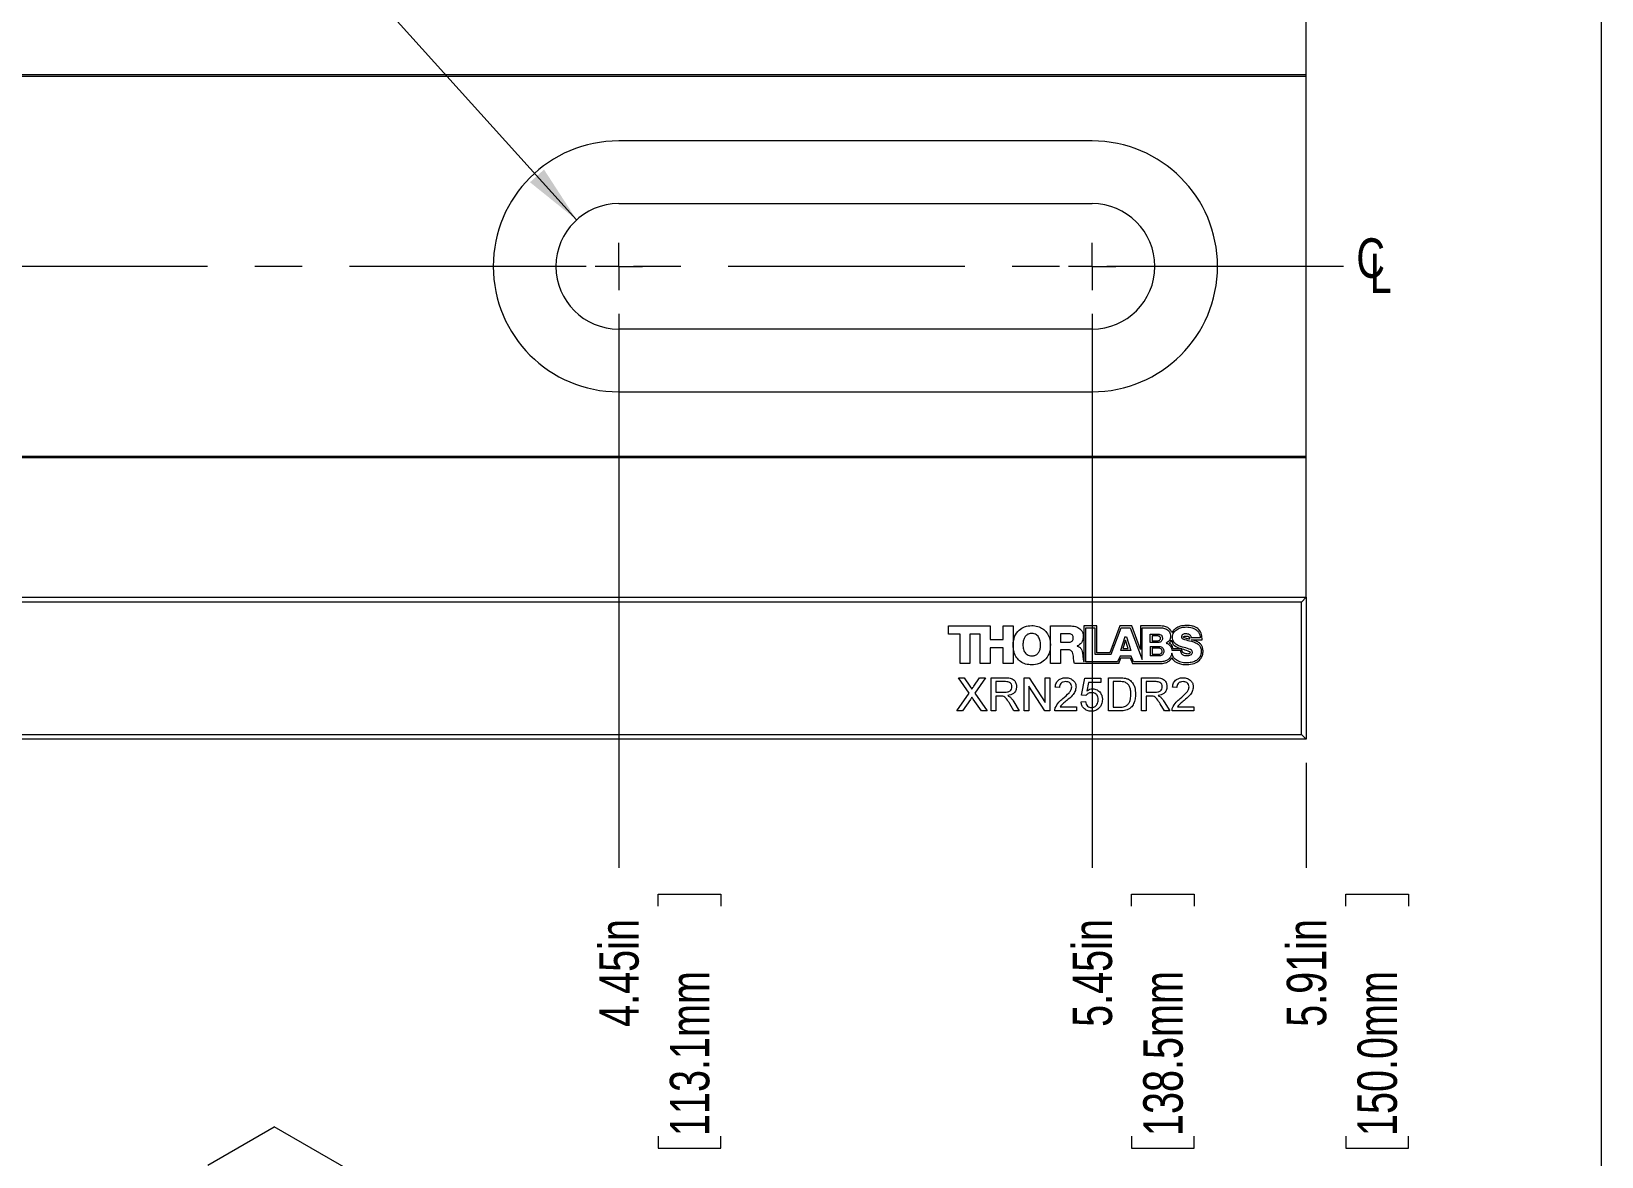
# Model space of a CAD drawing. Header units: inches. Extents: x 0.1 to 10.9, y 0 to 8.5.
# Drawn here: x 7.628 to 10.944, y 3.697 to 6.074 of the extents above; entities that cross this region are included whole.
import ezdxf

# ---------------------------------------------------------------- set-up
doc = ezdxf.new("R2010")
doc.units = ezdxf.units.IN
doc.header["$MEASUREMENT"] = 0
doc.linetypes.add('CENTERX2', pattern=[0.8, 0.5, -0.1, 0.1, -0.1])
doc.styles.add('SLDTEXTSTYLE0', font='TXT', dxfattribs={"width": 0.75})
doc.dimstyles.new('SLDDIMSTYLE2', dxfattribs={"dimtxt": 0.083333, "dimasz": 0.125, "dimexe": 0, "dimexo": 0.0625, "dimgap": 0.020833, "dimtad": 0, "dimtih": 1, "dimtoh": 1, "dimrnd": 1e-09, "dimzin": 12, "dimdsep": 46, "dimtxsty": 'SLDTEXTSTYLE0', "dimblk1": 'NONE', "dimblk2": 'NONE', "dimsah": 1, "dimcen": 0.09, "dimadec": 0, "dimazin": 3, "dimtfac": 1, "dimtofl": 0, "dimtmove": 0, "dimatfit": 3, "dimldrblk": 'NONE', "dimfxl": 1, "dimfrac": 2, "dimtolj": 1, "dimtzin": 12, "dimarcsym": 0})
doc.dimstyles.new('SLDDIMSTYLE5', dxfattribs={"dimtxt": 0.083333, "dimasz": 0.125, "dimexe": 0, "dimexo": 0.0625, "dimgap": 0.020833, "dimtad": 0, "dimtih": 1, "dimtoh": 1, "dimrnd": 1e-09, "dimzin": 12, "dimdsep": 46, "dimtxsty": 'SLDTEXTSTYLE0', "dimsah": 1, "dimcen": 0, "dimadec": 0, "dimazin": 3, "dimtfac": 1, "dimtofl": 0, "dimtmove": 0, "dimatfit": 3, "dimfxl": 1, "dimfrac": 2, "dimtolj": 1, "dimtzin": 12, "dimarcsym": 0})

# ---------------------------------------------------------------- blocks, each defined once
blk = doc.blocks.new('SW_SYMBOL_MOD_CL')
at = {"color": 0, "linetype": 'Continuous', "lineweight": 0, "char_height": 30.8, "attachment_point": 5, "style": 'SLDTEXTSTYLE0'}
for s, insert in [('C', (15.7, 23.6)), ('L', (23.6, 11.8))]:
    blk.add_mtext(s, dxfattribs=dict(at, insert=insert))
blk = doc.blocks.new('_D_4')
at = {"color": 7, "linetype": 'Continuous', "lineweight": 0}
for p, q in [((8.8682, 5.4774), (8.8682, 4.3071)), ((8.9513, 4.2257), (8.9513, 4.2511)), ((8.9513, 4.2511), (9.0837, 4.2511)), ((9.0837, 4.2511), (9.0837, 4.2257)), ((8.9513, 3.7404), (8.9513, 3.715)), ((8.9513, 3.715), (9.0837, 3.715)), ((9.0837, 3.715), (9.0837, 3.7404))]:
    blk.add_line(p, q, dxfattribs=at)
at = {"color": 7, "linetype": 'Continuous', "lineweight": 18, "char_height": 0.08333, "attachment_point": 1, "rotation": 90, "style": 'SLDTEXTSTYLE0'}
for s, insert in [('4.45in', (8.827, 3.971)), ('113.1mm', (8.9763, 3.7404))]:
    blk.add_mtext(s, dxfattribs=dict(at, insert=insert))
blk = doc.blocks.new('_None')
blk = doc.blocks.new('_D_5')
at = {"color": 7, "linetype": 'Continuous', "lineweight": 0}
for p, q in [((9.8682, 5.4774), (9.8682, 4.3071)), ((9.9513, 4.2257), (9.9513, 4.2511)), ((9.9513, 4.2511), (10.0837, 4.2511)), ((10.0837, 4.2511), (10.0837, 4.2257)), ((9.9513, 3.7404), (9.9513, 3.715)), ((9.9513, 3.715), (10.0837, 3.715)), ((10.0837, 3.715), (10.0837, 3.7404))]:
    blk.add_line(p, q, dxfattribs=at)
at = {"color": 7, "linetype": 'Continuous', "lineweight": 18, "char_height": 0.08333, "attachment_point": 1, "rotation": 90, "style": 'SLDTEXTSTYLE0'}
for s, insert in [('5.45in', (9.827, 3.971)), ('138.5mm', (9.9763, 3.7404))]:
    blk.add_mtext(s, dxfattribs=dict(at, insert=insert))
blk = doc.blocks.new('_D_6')
at = {"color": 7, "linetype": 'Continuous', "lineweight": 0}
for p, q in [((10.3207, 4.5284), (10.3207, 4.3071)), ((10.4039, 4.2257), (10.4039, 4.2511)), ((10.4039, 4.2511), (10.5363, 4.2511)), ((10.5363, 4.2511), (10.5363, 4.2257)), ((10.4039, 3.7404), (10.4039, 3.715)), ((10.4039, 3.715), (10.5363, 3.715)), ((10.5363, 3.715), (10.5363, 3.7404))]:
    blk.add_line(p, q, dxfattribs=at)
at = {"color": 7, "linetype": 'Continuous', "lineweight": 18, "char_height": 0.08333, "attachment_point": 1, "rotation": 90, "style": 'SLDTEXTSTYLE0'}
for s, insert in [('5.91in', (10.2795, 3.971)), ('150.0mm', (10.4288, 3.7404))]:
    blk.add_mtext(s, dxfattribs=dict(at, insert=insert))
blk = doc.blocks.new('_D_10')
at = {"color": 7, "linetype": 'Continuous', "lineweight": 0}
for p, q in [((6.9828, 7.6659), (6.8328, 7.6659)), ((8.7794, 5.6757), (6.9828, 7.6659))]:
    blk.add_line(p, q, dxfattribs=at)
at = {"color": 7, "linetype": 'Continuous', "lineweight": 18}
blk.add_solid([(8.7794, 5.6757), (8.7105, 5.7819), (8.6808, 5.7551)], dxfattribs=at)
at = {"color": 7, "linetype": 'Continuous', "lineweight": 18, "attachment_point": 1, "style": 'SLDTEXTSTYLE0'}
for s, insert, char_height in [('COUNTERBORED SLOT FOR USE WITH', (4.881, 7.7071), 0.083333), ('#1/4in [M6] CAP SCREW AND WASHER', (4.7523, 7.5747), 0.083333), ('(NOT INCLUDED)', (5.9158, 7.4423), 0.083333), ('2 PLACES', (6.3046, 7.3099), 0.08333)]:
    blk.add_mtext(s, dxfattribs=dict(at, insert=insert, char_height=char_height))
blk = doc.blocks.new('SW_CENTERMARKSYMBOL_3')
at = {"color": 0, "linetype": 'Continuous', "lineweight": 18}
for q in [(0, 0.05), (-0.05, 0), (0, -0.05), (0.05, 0)]:
    blk.add_line((0, 0), q, dxfattribs=at)
blk = doc.blocks.new('SW_CENTERMARKSYMBOL_4')
at = {"color": 0, "linetype": 'Continuous', "lineweight": 18}
for q in [(0, 0.05), (-0.05, 0), (0, -0.05), (0.05, 0)]:
    blk.add_line((0, 0), q, dxfattribs=at)

msp = doc.modelspace()

# ---------------------------------------------------------------- linework, layer by layer
at = {"color": 7, "linetype": 'Continuous', "lineweight": 18}
for p, q in [((10.9445, 0.0356), (10.9445, 8.4506)), ((10.3207, 5.9817), (10.3207, 6.2764)), ((10.3207, 5.9817), (4.4152, 5.9817)), ((10.3207, 5.9788), (4.4152, 5.9788)), ((10.3207, 5.9788), (10.3207, 5.9817)), ((10.3207, 5.1759), (10.3207, 5.9788)), ((9.8682, 5.8424), (8.8682, 5.8424)), ((8.8682, 5.7099), (9.8682, 5.7099)), ((9.8682, 5.4449), (8.8682, 5.4449)), ((8.8682, 5.3124), (9.8682, 5.3124)), ((10.3207, 5.1759), (4.4152, 5.1759)), ((10.3207, 5.173), (10.3207, 5.1759)), ((10.3207, 5.173), (4.4152, 5.173)), ((10.3207, 4.8784), (10.3207, 5.173)), ((4.4152, 4.8784), (10.3207, 4.8784)), ((10.3107, 4.8684), (10.3207, 4.8784)), ((10.3207, 4.8784), (10.3207, 4.5784)), ((10.3107, 4.8684), (4.4252, 4.8684)), ((10.3107, 4.5884), (10.3107, 4.8684)), ((9.5652, 4.8181), (9.6527, 4.8181)), ((9.5652, 4.8002), (9.5652, 4.8181)), ((9.6527, 4.8181), (9.6527, 4.789)), ((9.6803, 4.8181), (9.7012, 4.8181)), ((9.6803, 4.789), (9.6803, 4.8181)), ((9.7012, 4.8181), (9.7012, 4.7774)), ((9.7804, 4.8181), (9.8213, 4.8181)), ((9.7804, 4.7783), (9.7804, 4.8181)), ((9.8507, 4.8181), (9.8506, 4.7419)), ((9.8779, 4.8181), (9.8507, 4.8181)), ((9.8549, 4.8142), (9.8737, 4.8142)), ((9.8549, 4.742), (9.8549, 4.8142)), ((9.8737, 4.8142), (9.8737, 4.7583)), ((9.8779, 4.7611), (9.8779, 4.8181)), ((9.9271, 4.8181), (9.9056, 4.7611)), ((9.9084, 4.7583), (9.9294, 4.8142)), ((9.9518, 4.8181), (9.9271, 4.8181)), ((9.9294, 4.8142), (9.9485, 4.8142)), ((9.9485, 4.8142), (9.974, 4.7469)), ((9.9703, 4.7683), (9.9518, 4.8181)), ((10.0056, 4.8181), (9.9703, 4.8181)), ((9.9703, 4.8181), (9.9703, 4.7683)), ((9.974, 4.8142), (10.0078, 4.8142)), ((9.974, 4.7469), (9.974, 4.8142)), ((9.5892, 4.8002), (9.5652, 4.8002)), ((9.5892, 4.7384), (9.5892, 4.8002)), ((9.6101, 4.8004), (9.6101, 4.7384)), ((9.6318, 4.8004), (9.6101, 4.8004)), ((9.6318, 4.7384), (9.6318, 4.8004)), ((9.6527, 4.789), (9.6803, 4.789)), ((9.7013, 4.7774), (9.7012, 4.7774)), ((9.7012, 4.7772), (9.7012, 4.7384)), ((9.7013, 4.7772), (9.7012, 4.7772)), ((9.7804, 4.7783), (9.7803, 4.7783)), ((9.7804, 4.7782), (9.7803, 4.7782)), ((9.7804, 4.7384), (9.7804, 4.7782)), ((9.8013, 4.8015), (9.8013, 4.7835)), ((9.818, 4.8015), (9.8013, 4.8015)), ((9.8013, 4.7835), (9.8189, 4.7835)), ((9.9376, 4.7951), (9.9282, 4.7662)), ((9.9389, 4.7875), (9.9333, 4.7701)), ((9.9376, 4.7951), (9.9406, 4.7951)), ((9.9444, 4.7701), (9.9389, 4.7875)), ((9.9406, 4.7951), (9.9497, 4.7662)), ((9.9912, 4.8005), (10.008, 4.8005)), ((9.9912, 4.7831), (9.9912, 4.8005)), ((10.008, 4.7831), (9.9912, 4.7831)), ((9.9949, 4.7967), (9.9949, 4.7866)), ((10.0066, 4.7967), (9.9949, 4.7967)), ((9.9949, 4.7866), (10.0066, 4.7866)), ((10.0965, 4.7925), (10.0777, 4.7925)), ((10.0785, 4.7888), (10.1006, 4.7886)), ((9.6527, 4.7713), (9.6527, 4.7384)), ((9.6803, 4.7713), (9.6527, 4.7713)), ((9.6803, 4.7384), (9.6803, 4.7713)), ((9.8013, 4.7675), (9.8013, 4.7384)), ((9.8172, 4.7675), (9.8013, 4.7675)), ((9.8369, 4.7756), (9.8369, 4.7753)), ((9.8737, 4.7583), (9.9084, 4.7583)), ((9.9056, 4.7611), (9.8779, 4.7611)), ((9.9272, 4.7541), (9.9217, 4.742)), ((9.9245, 4.7384), (9.9292, 4.7502)), ((9.9505, 4.7541), (9.9272, 4.7541)), ((9.9497, 4.7662), (9.9282, 4.7662)), ((9.9292, 4.7502), (9.9486, 4.7502)), ((9.9333, 4.7701), (9.9444, 4.7701)), ((9.9486, 4.7502), (9.9532, 4.7384)), ((9.9559, 4.7419), (9.9505, 4.7541)), ((9.9912, 4.7747), (10.0098, 4.7747)), ((9.9912, 4.7747), (9.9912, 4.7545)), ((10.0098, 4.7545), (9.9912, 4.7545)), ((9.9948, 4.7709), (9.9948, 4.758)), ((10.0087, 4.7709), (9.9948, 4.7709)), ((9.9948, 4.758), (10.0087, 4.758)), ((10.0368, 4.7664), (10.0548, 4.7664)), ((10.0575, 4.7697), (10.0393, 4.7697)), ((9.6101, 4.7384), (9.5892, 4.7384)), ((9.6527, 4.7384), (9.6318, 4.7384)), ((9.7012, 4.7384), (9.6803, 4.7384)), ((9.8013, 4.7384), (9.7804, 4.7384)), ((9.9245, 4.7384), (9.8312, 4.7384)), ((9.9217, 4.742), (9.8549, 4.742)), ((9.9532, 4.7384), (10.0129, 4.7384)), ((10.0088, 4.7419), (9.9559, 4.7419)), ((9.5861, 4.7084), (9.598, 4.7084)), ((9.6084, 4.676), (9.5861, 4.7084)), ((9.598, 4.7084), (9.6102, 4.6906)), ((9.6184, 4.6906), (9.6306, 4.7084)), ((9.6427, 4.7084), (9.6204, 4.6759)), ((9.6306, 4.7084), (9.6427, 4.7084)), ((9.6548, 4.7084), (9.6852, 4.7084)), ((9.6548, 4.6384), (9.6548, 4.7084)), ((9.6647, 4.7003), (9.6647, 4.6778)), ((9.6856, 4.7003), (9.6647, 4.7003)), ((9.6647, 4.6778), (9.6834, 4.6778)), ((9.7248, 4.7084), (9.7353, 4.7084)), ((9.7248, 4.6384), (9.7248, 4.7084)), ((9.7682, 4.6384), (9.7347, 4.6906)), ((9.7347, 4.6906), (9.7347, 4.6384)), ((9.7353, 4.7084), (9.7688, 4.6561)), ((9.7688, 4.7084), (9.7787, 4.7084)), ((9.7688, 4.6561), (9.7688, 4.7084)), ((9.7787, 4.7084), (9.7787, 4.6384)), ((9.7993, 4.6877), (9.7903, 4.6886)), ((9.846, 4.6716), (9.8532, 4.7075)), ((9.8532, 4.7075), (9.8864, 4.7075)), ((9.8605, 4.6985), (9.8569, 4.6804)), ((9.8864, 4.6985), (9.8605, 4.6985)), ((9.8864, 4.7075), (9.8864, 4.6985)), ((9.9025, 4.7084), (9.9265, 4.7084)), ((9.9025, 4.6384), (9.9025, 4.7084)), ((9.9124, 4.7003), (9.9124, 4.6464)), ((9.9266, 4.7003), (9.9124, 4.7003)), ((9.9725, 4.7084), (10.0029, 4.7084)), ((9.9725, 4.6384), (9.9725, 4.7084)), ((10.0033, 4.7003), (9.9824, 4.7003)), ((9.9824, 4.7003), (9.9824, 4.6778)), ((9.9824, 4.6778), (10.0011, 4.6778)), ((10.047, 4.6877), (10.038, 4.6886)), ((9.5826, 4.6384), (9.6084, 4.676)), ((9.6112, 4.6624), (9.5946, 4.6384)), ((9.6344, 4.6384), (9.6173, 4.6631)), ((9.6204, 4.6759), (9.6463, 4.6384)), ((9.6748, 4.6698), (9.6647, 4.6698)), ((9.6647, 4.6698), (9.6647, 4.6384)), ((9.7031, 4.6384), (9.6944, 4.6531)), ((9.7029, 4.6577), (9.7144, 4.6384)), ((9.801, 4.6473), (9.8352, 4.6473)), ((9.8352, 4.6473), (9.8352, 4.6384)), ((9.8451, 4.6572), (9.8541, 4.6581)), ((9.855, 4.6707), (9.846, 4.6716)), ((9.9124, 4.6464), (9.9268, 4.6464)), ((9.9925, 4.6698), (9.9824, 4.6698)), ((9.9824, 4.6698), (9.9824, 4.6384)), ((10.0208, 4.6384), (10.0121, 4.6531)), ((10.0206, 4.6577), (10.0321, 4.6384)), ((10.0487, 4.6473), (10.0829, 4.6473)), ((10.0829, 4.6473), (10.0829, 4.6384)), ((9.5946, 4.6384), (9.5826, 4.6384)), ((9.6463, 4.6384), (9.6344, 4.6384)), ((9.6647, 4.6384), (9.6548, 4.6384)), ((9.7144, 4.6384), (9.7031, 4.6384)), ((9.7347, 4.6384), (9.7248, 4.6384)), ((9.7787, 4.6384), (9.7682, 4.6384)), ((9.8352, 4.6384), (9.7894, 4.6384)), ((9.9276, 4.6384), (9.9025, 4.6384)), ((9.9824, 4.6384), (9.9725, 4.6384)), ((10.0321, 4.6384), (10.0208, 4.6384)), ((10.0829, 4.6384), (10.0371, 4.6384)), ((10.3207, 4.5784), (4.4152, 4.5784)), ((4.4252, 4.5884), (10.3107, 4.5884)), ((10.3107, 4.5884), (10.3207, 4.5784)), ((8, 3.6788), (8.1407, 3.76)), ((10.2286, 2.5547), (8.1407, 3.76))]:
    msp.add_line(p, q, dxfattribs=at)
at = {"color": 7, "linetype": 'CENTERX2', "lineweight": 18}
msp.add_line((10.3995, 5.5774), (4.3365, 5.5774), dxfattribs=at)
at = {"color": 7, "linetype": 'Continuous', "lineweight": 18}
for centre, radius, start, end in [((8.8682, 5.5774), 0.265, 90, 270), ((9.8682, 5.5774), 0.265, 270, 90), ((8.8682, 5.5774), 0.1325, 90, 270), ((9.8682, 5.5774), 0.1325, 270, 90)]:
    msp.add_arc(centre, radius, start, end, dxfattribs=at)
for points, knots in [([(9.7013, 4.7774), (9.7019, 4.7835), (9.703, 4.7953), (9.7126, 4.8092), (9.7259, 4.8174), (9.7356, 4.8182), (9.7407, 4.8187)], [0, 0, 0, 0, 0.285502, 0.550023, 0.762029, 1, 1, 1, 1]), ([(9.7407, 4.8187), (9.745, 4.8184), (9.7532, 4.8178), (9.7641, 4.8125), (9.7729, 4.8041), (9.7789, 4.7923), (9.7799, 4.7831), (9.7803, 4.7783)], [0, 0, 0, 0, 0.2043463, 0.3875943, 0.5631598, 0.7741468, 1, 1, 1, 1]), ([(9.8213, 4.8181), (9.8252, 4.8179), (9.8328, 4.8174), (9.8415, 4.813), (9.8465, 4.8075), (9.849, 4.8019), (9.8493, 4.7978), (9.8495, 4.7956)], [0, 0, 0, 0, 0.288451, 0.557374, 0.694678, 0.838281, 1, 1, 1, 1]), ([(10.0367, 4.8037), (10.0358, 4.8056), (10.0338, 4.8098), (10.0278, 4.8151), (10.0178, 4.8178), (10.0102, 4.818), (10.0056, 4.8181)], [0, 0, 0, 0, 0.172596, 0.380101, 0.623633, 1, 1, 1, 1]), ([(10.0078, 4.8142), (10.011, 4.8141), (10.017, 4.814), (10.0243, 4.8119), (10.0291, 4.8086), (10.0319, 4.8053), (10.0337, 4.801), (10.0339, 4.7978), (10.034, 4.7961)], [0, 0, 0, 0, 0.2596133, 0.5042935, 0.6194949, 0.734392, 0.8575073, 1, 1, 1, 1]), ([(10.0673, 4.8189), (10.0628, 4.8186), (10.0549, 4.8181), (10.0457, 4.8136), (10.0399, 4.8086), (10.0377, 4.8052), (10.0367, 4.8037)], [0, 0, 0, 0, 0.370413, 0.659867, 0.84661, 1, 1, 1, 1]), ([(10.0381, 4.7938), (10.0382, 4.7956), (10.0385, 4.7992), (10.0413, 4.8054), (10.0476, 4.8113), (10.0572, 4.815), (10.0641, 4.8154), (10.0676, 4.8157)], [0, 0, 0, 0, 0.134679, 0.257286, 0.494977, 0.745543, 1, 1, 1, 1]), ([(10.1006, 4.7886), (10.1004, 4.7923), (10.1002, 4.8), (10.0957, 4.809), (10.0894, 4.8141), (10.0835, 4.8168), (10.076, 4.8186), (10.0704, 4.8188), (10.0673, 4.8189)], [0, 0, 0, 0, 0.2111659, 0.446808, 0.5527807, 0.6748483, 0.821169, 1, 1, 1, 1]), ([(10.0676, 4.8157), (10.0716, 4.8154), (10.0793, 4.8148), (10.0882, 4.8103), (10.0934, 4.8045), (10.096, 4.7989), (10.0964, 4.7947), (10.0965, 4.7925)], [0, 0, 0, 0, 0.287197, 0.558239, 0.696739, 0.840355, 1, 1, 1, 1]), ([(9.7408, 4.7355), (9.7364, 4.7359), (9.7281, 4.7365), (9.717, 4.742), (9.7083, 4.7508), (9.7023, 4.7629), (9.7017, 4.7724), (9.7013, 4.7772)], [0, 0, 0, 0, 0.203845, 0.386498, 0.561783, 0.773096, 1, 1, 1, 1]), ([(9.7407, 4.802), (9.7384, 4.8018), (9.7341, 4.8014), (9.7286, 4.7979), (9.7248, 4.7926), (9.7224, 4.7859), (9.7222, 4.7808), (9.722, 4.7782)], [0, 0, 0, 0, 0.200879, 0.378022, 0.553533, 0.77136, 1, 1, 1, 1]), ([(9.722, 4.7782), (9.7222, 4.7749), (9.7226, 4.7686), (9.7262, 4.7612), (9.7308, 4.757), (9.7354, 4.7548), (9.7389, 4.7546), (9.7407, 4.7545)], [0, 0, 0, 0, 0.289123, 0.558793, 0.695872, 0.838864, 1, 1, 1, 1]), ([(9.7594, 4.7782), (9.7592, 4.7815), (9.7587, 4.7878), (9.7552, 4.7952), (9.7506, 4.7994), (9.746, 4.8016), (9.7425, 4.8018), (9.7407, 4.802)], [0, 0, 0, 0, 0.289137, 0.55879, 0.69586, 0.838853, 1, 1, 1, 1]), ([(9.7407, 4.7545), (9.743, 4.7547), (9.7473, 4.755), (9.7528, 4.7585), (9.7566, 4.7638), (9.759, 4.7706), (9.7592, 4.7756), (9.7594, 4.7782)], [0, 0, 0, 0, 0.200891, 0.378037, 0.55355, 0.771375, 1, 1, 1, 1]), ([(9.7803, 4.7782), (9.7799, 4.7719), (9.779, 4.7598), (9.7694, 4.7454), (9.7559, 4.7369), (9.746, 4.736), (9.7408, 4.7355)], [0, 0, 0, 0, 0.286668, 0.551232, 0.762619, 1, 1, 1, 1]), ([(9.8285, 4.7929), (9.8285, 4.7939), (9.8283, 4.7958), (9.8269, 4.7983), (9.8246, 4.8002), (9.8215, 4.8013), (9.8192, 4.8014), (9.818, 4.8015)], [0, 0, 0, 0, 0.197029, 0.371432, 0.543408, 0.760308, 1, 1, 1, 1]), ([(9.8189, 4.7835), (9.8199, 4.7835), (9.822, 4.7836), (9.8247, 4.7847), (9.8269, 4.7865), (9.8283, 4.7894), (9.8285, 4.7917), (9.8285, 4.7929)], [0, 0, 0, 0, 0.211129, 0.392706, 0.559913, 0.763436, 1, 1, 1, 1]), ([(9.8495, 4.7956), (9.8493, 4.7932), (9.8489, 4.7885), (9.846, 4.7826), (9.8419, 4.778), (9.8386, 4.7764), (9.8369, 4.7756)], [0, 0, 0, 0, 0.282913, 0.557634, 0.773566, 1, 1, 1, 1]), ([(10.0127, 4.7916), (10.0127, 4.7923), (10.0126, 4.7935), (10.0117, 4.795), (10.0104, 4.796), (10.0086, 4.7966), (10.0073, 4.7967), (10.0066, 4.7967)], [0, 0, 0, 0, 0.2108655, 0.3895958, 0.5613353, 0.7736399, 1, 1, 1, 1]), ([(10.0066, 4.7866), (10.0073, 4.7867), (10.0089, 4.7868), (10.0108, 4.7877), (10.012, 4.7889), (10.0126, 4.7902), (10.0127, 4.7911), (10.0127, 4.7916)], [0, 0, 0, 0, 0.263178, 0.536223, 0.679634, 0.829867, 1, 1, 1, 1]), ([(10.008, 4.8005), (10.0092, 4.8005), (10.0116, 4.8003), (10.0144, 4.7986), (10.0159, 4.7965), (10.0167, 4.7943), (10.0168, 4.7926), (10.0168, 4.7917)], [0, 0, 0, 0, 0.262638, 0.514536, 0.654613, 0.812515, 1, 1, 1, 1]), ([(10.0168, 4.7917), (10.0167, 4.7906), (10.0166, 4.7886), (10.0152, 4.7861), (10.0131, 4.7843), (10.0106, 4.7833), (10.0088, 4.7831), (10.008, 4.7831)], [0, 0, 0, 0, 0.233634, 0.429534, 0.609083, 0.811503, 1, 1, 1, 1]), ([(10.034, 4.7961), (10.0338, 4.7944), (10.0335, 4.791), (10.0304, 4.7855), (10.0267, 4.7831), (10.0245, 4.7816)], [0, 0, 0, 0, 0.284663, 0.559152, 1, 1, 1, 1]), ([(10.0245, 4.7816), (10.0263, 4.7809), (10.03, 4.7794), (10.0338, 4.7754), (10.0361, 4.771), (10.0366, 4.7679), (10.0368, 4.7664)], [0, 0, 0, 0, 0.285153, 0.557728, 0.774206, 1, 1, 1, 1]), ([(10.0316, 4.7819), (10.0326, 4.7829), (10.0345, 4.7848), (10.0356, 4.7872), (10.036, 4.7884)], [0, 0, 0, 0, 0.531692, 1, 1, 1, 1]), ([(10.0393, 4.7697), (10.0391, 4.7712), (10.0386, 4.7742), (10.0358, 4.7784), (10.0331, 4.7806), (10.0316, 4.7819)], [0, 0, 0, 0, 0.301019, 0.598638, 1, 1, 1, 1]), ([(10.036, 4.7884), (10.0364, 4.7861), (10.0372, 4.7814), (10.0436, 4.7746), (10.0499, 4.7722), (10.0539, 4.7707)], [0, 0, 0, 0, 0.25479, 0.522987, 1, 1, 1, 1]), ([(10.0593, 4.773), (10.0564, 4.7739), (10.0507, 4.7756), (10.0442, 4.7795), (10.0404, 4.7842), (10.0384, 4.7887), (10.0382, 4.792), (10.0381, 4.7938)], [0, 0, 0, 0, 0.281262, 0.550865, 0.689312, 0.834742, 1, 1, 1, 1]), ([(10.0661, 4.8012), (10.0639, 4.801), (10.0608, 4.8008), (10.058, 4.7984), (10.0571, 4.7966), (10.057, 4.7956), (10.0569, 4.795)], [0, 0, 0, 0, 0.508339, 0.744846, 0.865693, 1, 1, 1, 1]), ([(10.0569, 4.795), (10.057, 4.7943), (10.0572, 4.793), (10.0595, 4.7907), (10.0665, 4.7881), (10.0731, 4.7866), (10.0779, 4.7855)], [0, 0, 0, 0, 0.080263, 0.164107, 0.382413, 1, 1, 1, 1]), ([(10.061, 4.7948), (10.061, 4.7949), (10.061, 4.795), (10.0611, 4.7951), (10.0613, 4.7953), (10.0621, 4.7957), (10.0642, 4.7962), (10.0661, 4.7963), (10.0675, 4.7964)], [0, 0, 0, 0, 0.01741, 0.036526, 0.058712, 0.147402, 0.41052, 1, 1, 1, 1]), ([(10.0738, 4.7897), (10.0717, 4.7903), (10.0683, 4.7911), (10.0645, 4.7921), (10.0625, 4.7929), (10.0616, 4.7934), (10.0611, 4.7941), (10.061, 4.7946), (10.061, 4.7948)], [0, 0, 0, 0, 0.449122, 0.734077, 0.826997, 0.895061, 0.948104, 1, 1, 1, 1]), ([(10.0777, 4.7925), (10.0777, 4.7932), (10.0777, 4.7947), (10.0769, 4.7966), (10.0757, 4.7982), (10.0736, 4.7998), (10.0703, 4.8009), (10.0675, 4.8011), (10.0661, 4.8012)], [0, 0, 0, 0, 0.1374199, 0.2585951, 0.3736614, 0.490016, 0.7373958, 1, 1, 1, 1]), ([(10.0675, 4.7964), (10.0682, 4.7963), (10.0694, 4.7963), (10.0711, 4.796), (10.0724, 4.7953), (10.0733, 4.7942), (10.0735, 4.7933), (10.0736, 4.7928)], [0, 0, 0, 0, 0.269685, 0.474987, 0.635133, 0.804361, 1, 1, 1, 1]), ([(10.0736, 4.7928), (10.0736, 4.7922), (10.0738, 4.7912), (10.0738, 4.7902), (10.0738, 4.7897)], [0, 0, 0, 0, 0.5174447, 1, 1, 1, 1]), ([(10.0779, 4.7855), (10.0808, 4.7846), (10.0865, 4.7829), (10.0935, 4.7786), (10.0982, 4.7721), (10.0986, 4.7673), (10.0989, 4.7647)], [0, 0, 0, 0, 0.283784, 0.553722, 0.762442, 1, 1, 1, 1]), ([(10.0791, 4.7886), (10.079, 4.7886), (10.0788, 4.7887), (10.0786, 4.7887), (10.0785, 4.7888)], [0, 0, 0, 0, 0.558105, 1, 1, 1, 1]), ([(10.1026, 4.7634), (10.1025, 4.7661), (10.1022, 4.7709), (10.0994, 4.7774), (10.0945, 4.7825), (10.0875, 4.7862), (10.082, 4.7878), (10.0791, 4.7886)], [0, 0, 0, 0, 0.208194, 0.382385, 0.547555, 0.757629, 1, 1, 1, 1]), ([(9.8289, 4.7511), (9.8287, 4.7531), (9.8284, 4.7569), (9.8271, 4.7615), (9.8251, 4.7645), (9.8231, 4.7662), (9.8203, 4.7673), (9.8183, 4.7674), (9.8172, 4.7675)], [0, 0, 0, 0, 0.263917, 0.506462, 0.619, 0.731592, 0.854415, 1, 1, 1, 1]), ([(9.8312, 4.7384), (9.8308, 4.7394), (9.8298, 4.7418), (9.8293, 4.7462), (9.829, 4.7494), (9.8289, 4.7511)], [0, 0, 0, 0, 0.264101, 0.593094, 1, 1, 1, 1]), ([(9.8369, 4.7753), (9.839, 4.7744), (9.8432, 4.7727), (9.8473, 4.7654), (9.8481, 4.7597), (9.8486, 4.7562)], [0, 0, 0, 0, 0.280107, 0.555764, 1, 1, 1, 1]), ([(9.8486, 4.7562), (9.8487, 4.7537), (9.8491, 4.7489), (9.8501, 4.7442), (9.8506, 4.7419)], [0, 0, 0, 0, 0.508019, 1, 1, 1, 1]), ([(10.0161, 4.7644), (10.0161, 4.7652), (10.016, 4.7667), (10.0149, 4.7687), (10.0133, 4.77), (10.0112, 4.7708), (10.0096, 4.7709), (10.0087, 4.7709)], [0, 0, 0, 0, 0.219171, 0.402032, 0.573212, 0.780589, 1, 1, 1, 1]), ([(10.0087, 4.758), (10.0097, 4.7581), (10.0116, 4.7582), (10.0139, 4.7594), (10.0152, 4.7609), (10.016, 4.7625), (10.0161, 4.7638), (10.0161, 4.7644)], [0, 0, 0, 0, 0.255403, 0.523999, 0.668505, 0.822947, 1, 1, 1, 1]), ([(10.0366, 4.7604), (10.0361, 4.7581), (10.0351, 4.7537), (10.031, 4.7483), (10.025, 4.7444), (10.0174, 4.7422), (10.0117, 4.742), (10.0088, 4.7419)], [0, 0, 0, 0, 0.192428, 0.364898, 0.537621, 0.757448, 1, 1, 1, 1]), ([(10.0098, 4.7747), (10.0112, 4.7746), (10.0139, 4.7744), (10.017, 4.7724), (10.0187, 4.77), (10.0195, 4.7674), (10.0196, 4.7656), (10.0196, 4.7645)], [0, 0, 0, 0, 0.258004, 0.507896, 0.648867, 0.809076, 1, 1, 1, 1]), ([(10.0196, 4.7645), (10.0196, 4.7633), (10.0194, 4.761), (10.0178, 4.7581), (10.0156, 4.756), (10.0128, 4.7548), (10.0108, 4.7546), (10.0098, 4.7545)], [0, 0, 0, 0, 0.237889, 0.435826, 0.615004, 0.814865, 1, 1, 1, 1]), ([(10.0129, 4.7384), (10.0158, 4.7386), (10.0215, 4.7391), (10.0285, 4.7422), (10.0338, 4.7461), (10.0357, 4.7494), (10.0365, 4.751)], [0, 0, 0, 0, 0.3104248, 0.6000687, 0.8080124, 1, 1, 1, 1]), ([(10.0365, 4.751), (10.0373, 4.7496), (10.0388, 4.7465), (10.043, 4.7427), (10.0492, 4.7392), (10.058, 4.7366), (10.065, 4.7363), (10.0688, 4.7361)], [0, 0, 0, 0, 0.126617, 0.273245, 0.446193, 0.693435, 1, 1, 1, 1]), ([(10.0674, 4.7397), (10.0634, 4.74), (10.0557, 4.7405), (10.0461, 4.7451), (10.0392, 4.752), (10.0375, 4.7576), (10.0366, 4.7604)], [0, 0, 0, 0, 0.296066, 0.570524, 0.779216, 1, 1, 1, 1]), ([(10.0539, 4.7707), (10.0546, 4.7705), (10.0558, 4.7702), (10.057, 4.7699), (10.0575, 4.7697)], [0, 0, 0, 0, 0.55694, 1, 1, 1, 1]), ([(10.0548, 4.7664), (10.055, 4.765), (10.0552, 4.7624), (10.057, 4.759), (10.0598, 4.7567), (10.0638, 4.7553), (10.0669, 4.7552), (10.0685, 4.7552)], [0, 0, 0, 0, 0.210708, 0.385024, 0.548448, 0.756707, 1, 1, 1, 1]), ([(10.058, 4.7696), (10.0621, 4.7684), (10.0676, 4.7667), (10.0732, 4.7643), (10.0749, 4.7631), (10.0752, 4.7626), (10.0753, 4.7624), (10.0753, 4.7622), (10.0753, 4.7621)], [0, 0, 0, 0, 0.664568, 0.889211, 0.957686, 0.973941, 0.987622, 1, 1, 1, 1]), ([(10.0651, 4.7594), (10.0642, 4.7597), (10.0627, 4.7602), (10.0607, 4.7613), (10.0594, 4.7627), (10.058, 4.7653), (10.058, 4.7677), (10.058, 4.7696)], [0, 0, 0, 0, 0.198373, 0.356661, 0.48918, 0.610042, 1, 1, 1, 1]), ([(10.08, 4.7625), (10.0799, 4.7633), (10.0798, 4.7648), (10.0776, 4.7674), (10.0706, 4.7705), (10.0641, 4.7719), (10.0593, 4.773)], [0, 0, 0, 0, 0.089597, 0.178615, 0.397079, 1, 1, 1, 1]), ([(10.0753, 4.7621), (10.0752, 4.7617), (10.075, 4.7609), (10.0743, 4.7599), (10.0735, 4.7592), (10.0722, 4.7586), (10.0704, 4.7585), (10.0679, 4.7587), (10.0661, 4.7592), (10.0651, 4.7594)], [0, 0, 0, 0, 0.105866, 0.200197, 0.290612, 0.387171, 0.541966, 0.742417, 1, 1, 1, 1]), ([(10.0989, 4.7647), (10.0986, 4.7617), (10.0981, 4.7559), (10.0935, 4.7485), (10.0865, 4.7434), (10.0775, 4.7402), (10.0708, 4.7399), (10.0674, 4.7397)], [0, 0, 0, 0, 0.202997, 0.380347, 0.554846, 0.771411, 1, 1, 1, 1]), ([(10.0685, 4.7552), (10.0699, 4.7552), (10.0726, 4.7554), (10.0764, 4.7566), (10.0788, 4.7585), (10.0799, 4.7607), (10.08, 4.7619), (10.08, 4.7625)], [0, 0, 0, 0, 0.277056, 0.534545, 0.763848, 0.877102, 1, 1, 1, 1]), ([(10.0688, 4.7361), (10.0739, 4.7366), (10.0835, 4.7374), (10.0947, 4.7444), (10.1014, 4.7535), (10.1022, 4.7601), (10.1026, 4.7634)], [0, 0, 0, 0, 0.314908, 0.592703, 0.795763, 1, 1, 1, 1]), ([(9.6102, 4.6906), (9.611, 4.6894), (9.6121, 4.6878), (9.6135, 4.6856), (9.6137, 4.6845), (9.6139, 4.684)], [0, 0, 0, 0, 0.561271, 0.781793, 1, 1, 1, 1]), ([(9.6139, 4.684), (9.6147, 4.6852), (9.6163, 4.6874), (9.6178, 4.6896), (9.6184, 4.6906)], [0, 0, 0, 0, 0.5599999, 1, 1, 1, 1]), ([(9.6834, 4.6778), (9.6855, 4.6779), (9.6895, 4.678), (9.6951, 4.6799), (9.6983, 4.6845), (9.6986, 4.6877), (9.6988, 4.6893)], [0, 0, 0, 0, 0.281533, 0.560337, 0.779927, 1, 1, 1, 1]), ([(9.6852, 4.7084), (9.6884, 4.7083), (9.6948, 4.7083), (9.7035, 4.7044), (9.7079, 4.6971), (9.7084, 4.692), (9.7087, 4.6895)], [0, 0, 0, 0, 0.281682, 0.559226, 0.779406, 1, 1, 1, 1]), ([(9.6988, 4.6893), (9.6986, 4.6911), (9.6982, 4.6948), (9.6933, 4.6998), (9.6885, 4.7001), (9.6856, 4.7003)], [0, 0, 0, 0, 0.280425, 0.559989, 1, 1, 1, 1]), ([(9.7087, 4.6895), (9.7084, 4.6867), (9.7078, 4.6813), (9.7028, 4.6751), (9.6964, 4.6719), (9.6922, 4.6711), (9.6901, 4.6707)], [0, 0, 0, 0, 0.279534, 0.558542, 0.779007, 1, 1, 1, 1]), ([(9.7903, 4.6886), (9.7909, 4.6917), (9.7919, 4.6979), (9.7979, 4.7048), (9.8054, 4.708), (9.8103, 4.7082), (9.8128, 4.7084)], [0, 0, 0, 0, 0.280256, 0.558866, 0.779117, 1, 1, 1, 1]), ([(9.8126, 4.7003), (9.8106, 4.7001), (9.8068, 4.6998), (9.8021, 4.6967), (9.7996, 4.6923), (9.7994, 4.6892), (9.7993, 4.6877)], [0, 0, 0, 0, 0.280431, 0.55946, 0.779357, 1, 1, 1, 1]), ([(9.8065, 4.6645), (9.811, 4.6684), (9.8172, 4.6737), (9.8241, 4.682), (9.8249, 4.6866), (9.8253, 4.689)], [0, 0, 0, 0, 0.5613021, 0.7813705, 1, 1, 1, 1]), ([(9.8253, 4.689), (9.8251, 4.6907), (9.8246, 4.6943), (9.821, 4.6981), (9.8168, 4.7), (9.814, 4.7002), (9.8126, 4.7003)], [0, 0, 0, 0, 0.279069, 0.55859, 0.779053, 1, 1, 1, 1]), ([(9.8128, 4.7084), (9.8158, 4.7081), (9.8219, 4.7077), (9.8292, 4.7029), (9.8337, 4.6962), (9.8341, 4.6914), (9.8343, 4.689)], [0, 0, 0, 0, 0.280492, 0.559664, 0.779767, 1, 1, 1, 1]), ([(9.8343, 4.689), (9.8338, 4.6857), (9.8329, 4.679), (9.8254, 4.6693), (9.8189, 4.6637), (9.8149, 4.6603)], [0, 0, 0, 0, 0.278756, 0.558831, 1, 1, 1, 1]), ([(9.8669, 4.6769), (9.8656, 4.6769), (9.863, 4.6767), (9.8585, 4.6749), (9.8563, 4.6723), (9.855, 4.6707)], [0, 0, 0, 0, 0.2808804, 0.5611404, 1, 1, 1, 1]), ([(9.8569, 4.6804), (9.8591, 4.6818), (9.8628, 4.6844), (9.8674, 4.6848), (9.8694, 4.685)], [0, 0, 0, 0, 0.559939, 1, 1, 1, 1]), ([(9.881, 4.6618), (9.8808, 4.664), (9.8806, 4.6684), (9.8772, 4.6739), (9.8721, 4.6766), (9.8687, 4.6768), (9.8669, 4.6769)], [0, 0, 0, 0, 0.280653, 0.559595, 0.77929, 1, 1, 1, 1]), ([(9.8694, 4.685), (9.8726, 4.6846), (9.879, 4.6838), (9.8858, 4.6774), (9.8895, 4.6699), (9.8898, 4.6649), (9.89, 4.6624)], [0, 0, 0, 0, 0.2791745, 0.5587432, 0.7791568, 1, 1, 1, 1]), ([(9.9265, 4.7084), (9.9288, 4.7084), (9.9329, 4.7083), (9.937, 4.7077), (9.9388, 4.7073)], [0, 0, 0, 0, 0.5601586, 1, 1, 1, 1]), ([(9.9381, 4.6988), (9.936, 4.6994), (9.9322, 4.7003), (9.9283, 4.7003), (9.9266, 4.7003)], [0, 0, 0, 0, 0.559255, 1, 1, 1, 1]), ([(9.9501, 4.6739), (9.95, 4.6766), (9.9498, 4.6821), (9.9477, 4.6895), (9.9437, 4.6955), (9.94, 4.6977), (9.9381, 4.6988)], [0, 0, 0, 0, 0.2807507, 0.5606947, 0.7808088, 1, 1, 1, 1]), ([(9.9388, 4.7073), (9.9409, 4.7068), (9.9446, 4.7057), (9.9477, 4.7034), (9.949, 4.7023)], [0, 0, 0, 0, 0.559847, 1, 1, 1, 1]), ([(9.949, 4.7023), (9.9511, 4.7002), (9.9552, 4.6959), (9.9592, 4.686), (9.9597, 4.6784), (9.96, 4.6737)], [0, 0, 0, 0, 0.279769, 0.559929, 1, 1, 1, 1]), ([(10.0011, 4.6778), (10.0032, 4.6779), (10.0072, 4.678), (10.0128, 4.6799), (10.016, 4.6845), (10.0163, 4.6877), (10.0165, 4.6893)], [0, 0, 0, 0, 0.281533, 0.560337, 0.779927, 1, 1, 1, 1]), ([(10.0029, 4.7084), (10.0061, 4.7083), (10.0125, 4.7083), (10.0211, 4.7044), (10.0256, 4.6971), (10.0261, 4.692), (10.0264, 4.6895)], [0, 0, 0, 0, 0.281682, 0.559226, 0.779406, 1, 1, 1, 1]), ([(10.0165, 4.6893), (10.0163, 4.6911), (10.0158, 4.6948), (10.011, 4.6998), (10.0062, 4.7001), (10.0033, 4.7003)], [0, 0, 0, 0, 0.280425, 0.559989, 1, 1, 1, 1]), ([(10.0264, 4.6895), (10.0261, 4.6867), (10.0255, 4.6813), (10.0205, 4.6751), (10.0141, 4.6719), (10.0099, 4.6711), (10.0078, 4.6707)], [0, 0, 0, 0, 0.279534, 0.558542, 0.779007, 1, 1, 1, 1]), ([(10.038, 4.6886), (10.0385, 4.6917), (10.0396, 4.6979), (10.0456, 4.7048), (10.0531, 4.708), (10.058, 4.7082), (10.0605, 4.7084)], [0, 0, 0, 0, 0.280256, 0.558866, 0.779117, 1, 1, 1, 1]), ([(10.0603, 4.7003), (10.0583, 4.7001), (10.0545, 4.6998), (10.0498, 4.6967), (10.0473, 4.6923), (10.0471, 4.6892), (10.047, 4.6877)], [0, 0, 0, 0, 0.280431, 0.55946, 0.779357, 1, 1, 1, 1]), ([(10.0542, 4.6645), (10.0587, 4.6684), (10.0649, 4.6737), (10.0718, 4.682), (10.0726, 4.6866), (10.073, 4.689)], [0, 0, 0, 0, 0.5613021, 0.7813705, 1, 1, 1, 1]), ([(10.073, 4.689), (10.0728, 4.6907), (10.0723, 4.6943), (10.0687, 4.6981), (10.0645, 4.7), (10.0617, 4.7002), (10.0603, 4.7003)], [0, 0, 0, 0, 0.279069, 0.55859, 0.779053, 1, 1, 1, 1]), ([(10.0605, 4.7084), (10.0635, 4.7081), (10.0696, 4.7077), (10.0769, 4.7029), (10.0813, 4.6962), (10.0818, 4.6914), (10.082, 4.689)], [0, 0, 0, 0, 0.280492, 0.559664, 0.779767, 1, 1, 1, 1]), ([(10.082, 4.689), (10.0815, 4.6857), (10.0806, 4.679), (10.073, 4.6693), (10.0666, 4.6637), (10.0626, 4.6603)], [0, 0, 0, 0, 0.278756, 0.558831, 1, 1, 1, 1]), ([(9.6145, 4.6673), (9.6138, 4.6664), (9.6127, 4.6648), (9.6116, 4.6632), (9.6112, 4.6624)], [0, 0, 0, 0, 0.5600016, 1, 1, 1, 1]), ([(9.6173, 4.6631), (9.6168, 4.6639), (9.6158, 4.6653), (9.6149, 4.6666), (9.6145, 4.6673)], [0, 0, 0, 0, 0.56, 1, 1, 1, 1]), ([(9.6797, 4.6694), (9.6788, 4.6696), (9.6771, 4.6698), (9.6755, 4.6698), (9.6748, 4.6698)], [0, 0, 0, 0, 0.559853, 1, 1, 1, 1]), ([(9.6944, 4.6531), (9.6922, 4.6567), (9.6892, 4.6617), (9.6843, 4.6676), (9.6812, 4.6688), (9.6797, 4.6694)], [0, 0, 0, 0, 0.560827, 0.78071, 1, 1, 1, 1]), ([(9.6901, 4.6707), (9.6912, 4.6701), (9.6931, 4.6692), (9.6948, 4.6678), (9.6955, 4.6672)], [0, 0, 0, 0, 0.56014, 1, 1, 1, 1]), ([(9.6955, 4.6672), (9.6971, 4.6656), (9.6999, 4.6627), (9.702, 4.6592), (9.7029, 4.6577)], [0, 0, 0, 0, 0.559794, 1, 1, 1, 1]), ([(9.7894, 4.6384), (9.7895, 4.6395), (9.7895, 4.6417), (9.7901, 4.6437), (9.7904, 4.6446)], [0, 0, 0, 0, 0.559966, 1, 1, 1, 1]), ([(9.7904, 4.6446), (9.7926, 4.6489), (9.7966, 4.6567), (9.8035, 4.6621), (9.8065, 4.6645)], [0, 0, 0, 0, 0.558368, 1, 1, 1, 1]), ([(9.8149, 4.6603), (9.8121, 4.6581), (9.807, 4.6542), (9.8028, 4.6494), (9.801, 4.6473)], [0, 0, 0, 0, 0.560611, 1, 1, 1, 1]), ([(9.8668, 4.6375), (9.8638, 4.6377), (9.8577, 4.6382), (9.8505, 4.6434), (9.8462, 4.6501), (9.8455, 4.6548), (9.8451, 4.6572)], [0, 0, 0, 0, 0.28005, 0.559264, 0.779421, 1, 1, 1, 1]), ([(9.8541, 4.6581), (9.8544, 4.6563), (9.8552, 4.6526), (9.8582, 4.6482), (9.8625, 4.6458), (9.8654, 4.6456), (9.8669, 4.6455)], [0, 0, 0, 0, 0.280714, 0.559926, 0.779622, 1, 1, 1, 1]), ([(9.8846, 4.646), (9.8818, 4.6432), (9.8768, 4.6382), (9.8699, 4.6377), (9.8668, 4.6375)], [0, 0, 0, 0, 0.558446, 1, 1, 1, 1]), ([(9.8669, 4.6455), (9.8692, 4.6458), (9.8738, 4.6462), (9.8785, 4.651), (9.8807, 4.6565), (9.8809, 4.66), (9.881, 4.6618)], [0, 0, 0, 0, 0.279515, 0.558288, 0.778902, 1, 1, 1, 1]), ([(9.89, 4.6624), (9.8897, 4.659), (9.8893, 4.6531), (9.886, 4.6481), (9.8846, 4.646)], [0, 0, 0, 0, 0.559726, 1, 1, 1, 1]), ([(9.9268, 4.6464), (9.9302, 4.6464), (9.9363, 4.6465), (9.9412, 4.6499), (9.9433, 4.6514)], [0, 0, 0, 0, 0.5618176, 1, 1, 1, 1]), ([(9.96, 4.6737), (9.9598, 4.6703), (9.9595, 4.6635), (9.9564, 4.6536), (9.9503, 4.6444), (9.9397, 4.6389), (9.9316, 4.6385), (9.9276, 4.6384)], [0, 0, 0, 0, 0.187292, 0.374426, 0.561025, 0.7796, 1, 1, 1, 1]), ([(9.9433, 4.6514), (9.9447, 4.6532), (9.9474, 4.6568), (9.9497, 4.6646), (9.9499, 4.6704), (9.9501, 4.6739)], [0, 0, 0, 0, 0.27951, 0.559702, 1, 1, 1, 1]), ([(9.9974, 4.6694), (9.9965, 4.6696), (9.9948, 4.6698), (9.9932, 4.6698), (9.9925, 4.6698)], [0, 0, 0, 0, 0.559853, 1, 1, 1, 1]), ([(10.0121, 4.6531), (10.0099, 4.6567), (10.0069, 4.6617), (10.002, 4.6676), (9.9989, 4.6688), (9.9974, 4.6694)], [0, 0, 0, 0, 0.560827, 0.78071, 1, 1, 1, 1]), ([(10.0078, 4.6707), (10.0089, 4.6701), (10.0108, 4.6692), (10.0125, 4.6678), (10.0132, 4.6672)], [0, 0, 0, 0, 0.56014, 1, 1, 1, 1]), ([(10.0132, 4.6672), (10.0148, 4.6656), (10.0176, 4.6627), (10.0197, 4.6592), (10.0206, 4.6577)], [0, 0, 0, 0, 0.559794, 1, 1, 1, 1]), ([(10.0371, 4.6384), (10.0372, 4.6395), (10.0372, 4.6417), (10.0378, 4.6437), (10.0381, 4.6446)], [0, 0, 0, 0, 0.559966, 1, 1, 1, 1]), ([(10.0381, 4.6446), (10.0403, 4.6489), (10.0443, 4.6567), (10.0512, 4.6621), (10.0542, 4.6645)], [0, 0, 0, 0, 0.558368, 1, 1, 1, 1]), ([(10.0626, 4.6603), (10.0598, 4.6581), (10.0547, 4.6542), (10.0505, 4.6494), (10.0487, 4.6473)], [0, 0, 0, 0, 0.560611, 1, 1, 1, 1])]:
    msp.add_open_spline(points, degree=3, knots=knots, dxfattribs=at)

# ---------------------------------------------------------------- block references
at = {"color": 7, "linetype": 'Continuous', "lineweight": 0}
for name, p in [('SW_CENTERMARKSYMBOL_3', (8.8682, 5.5774)), ('SW_CENTERMARKSYMBOL_4', (9.8682, 5.5774))]:
    msp.add_blockref(name, p, dxfattribs=at)
at = {"color": 7, "linetype": 'Continuous', "lineweight": 0, "xscale": 0.0027037109, "yscale": 0.0027037109, "zscale": 0.0027037109}
msp.add_blockref('SW_SYMBOL_MOD_CL', (10.4142, 5.5306), dxfattribs=at)

# ---------------------------------------------------------------- dimensions: what is measured, and where the dimension line sits
at = {"color": 7, "linetype": 'Continuous', "lineweight": 18}
dim = msp.add_radius_dim(center=(8.8682, 5.5774), mpoint=(8.7794, 5.6757), text='COUNTERBORED SLOT FOR USE WITH\\P#1/4in [M6] CAP SCREW AND WASHER\\P(NOT INCLUDED)\\P2 PLACES', dimstyle='SLDDIMSTYLE5', override={"dimpost": '<>'}, dxfattribs=at)
dim.commit()
dim.dimension.update_dxf_attribs({"geometry": '_D_10', "text_midpoint": (5.7769, 7.6659), "dimtype": 164})
for feature_location, offset, picture, middle in [((8.8682, 5.5274), (0, -1.2202), '_D_4', (8.8682, 3.983)), ((9.8682, 5.5274), (0, -1.2202), '_D_5', (9.8682, 3.983)), ((10.3207, 4.5784), (0, -0.2712), '_D_6', (10.3207, 3.983))]:
    dim = msp.add_ordinate_dim(feature_location=feature_location, offset=offset, dtype=1, origin=(4.4152, 4.5784), dimstyle='SLDDIMSTYLE2', dxfattribs=at)
    dim.commit()
    dim.dimension.update_dxf_attribs({"geometry": picture, "text_midpoint": middle})

doc.saveas('drawing.dxf')
